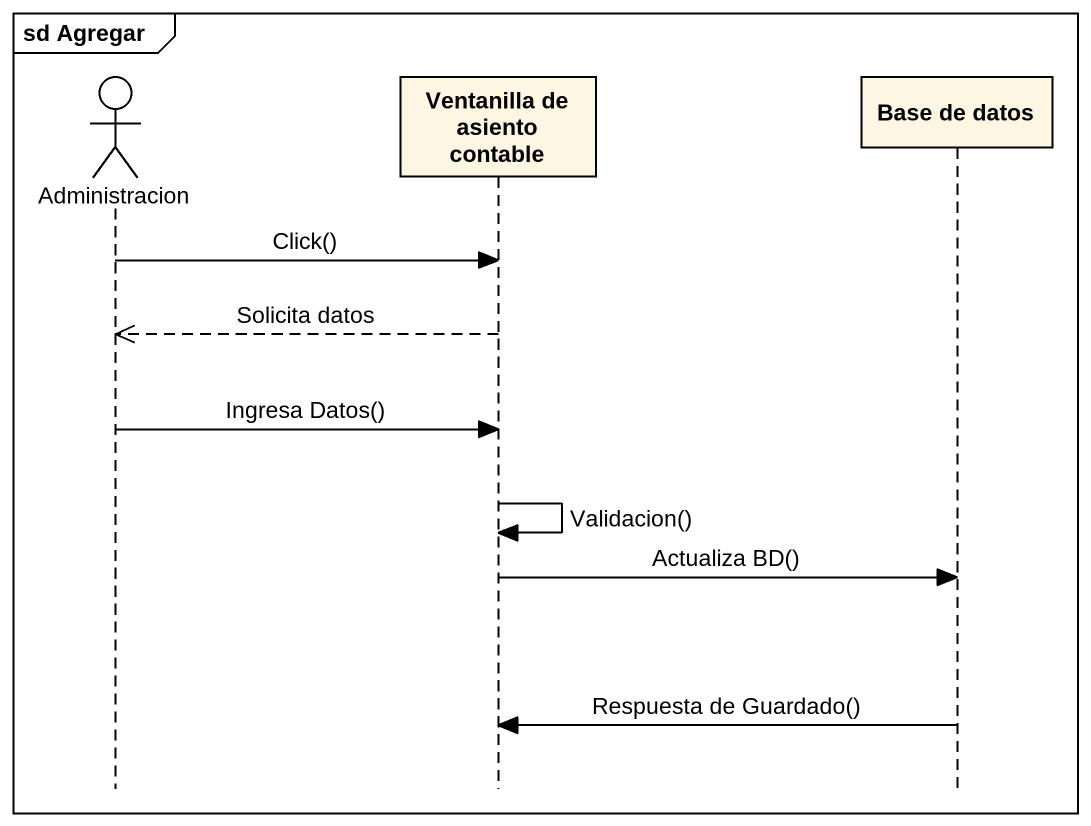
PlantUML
@startuml
mainframe sd Agregar
hide footbox
actor Administracion
participant "Ventanilla de asiento contable" as Ventanilla_de_asiento
participant "Base de datos" as Base_de_datos

Administracion -> Ventanilla_de_asiento : Click()
Ventanilla_de_asiento -->> Administracion : Solicita datos
Administracion -> Ventanilla_de_asiento : Ingresa Datos()
Ventanilla_de_asiento -> Ventanilla_de_asiento : Validacion()
Ventanilla_de_asiento -> Base_de_datos : Actualiza BD()
Base_de_datos -> Ventanilla_de_asiento : Respuesta de Guardado()
@enduml
